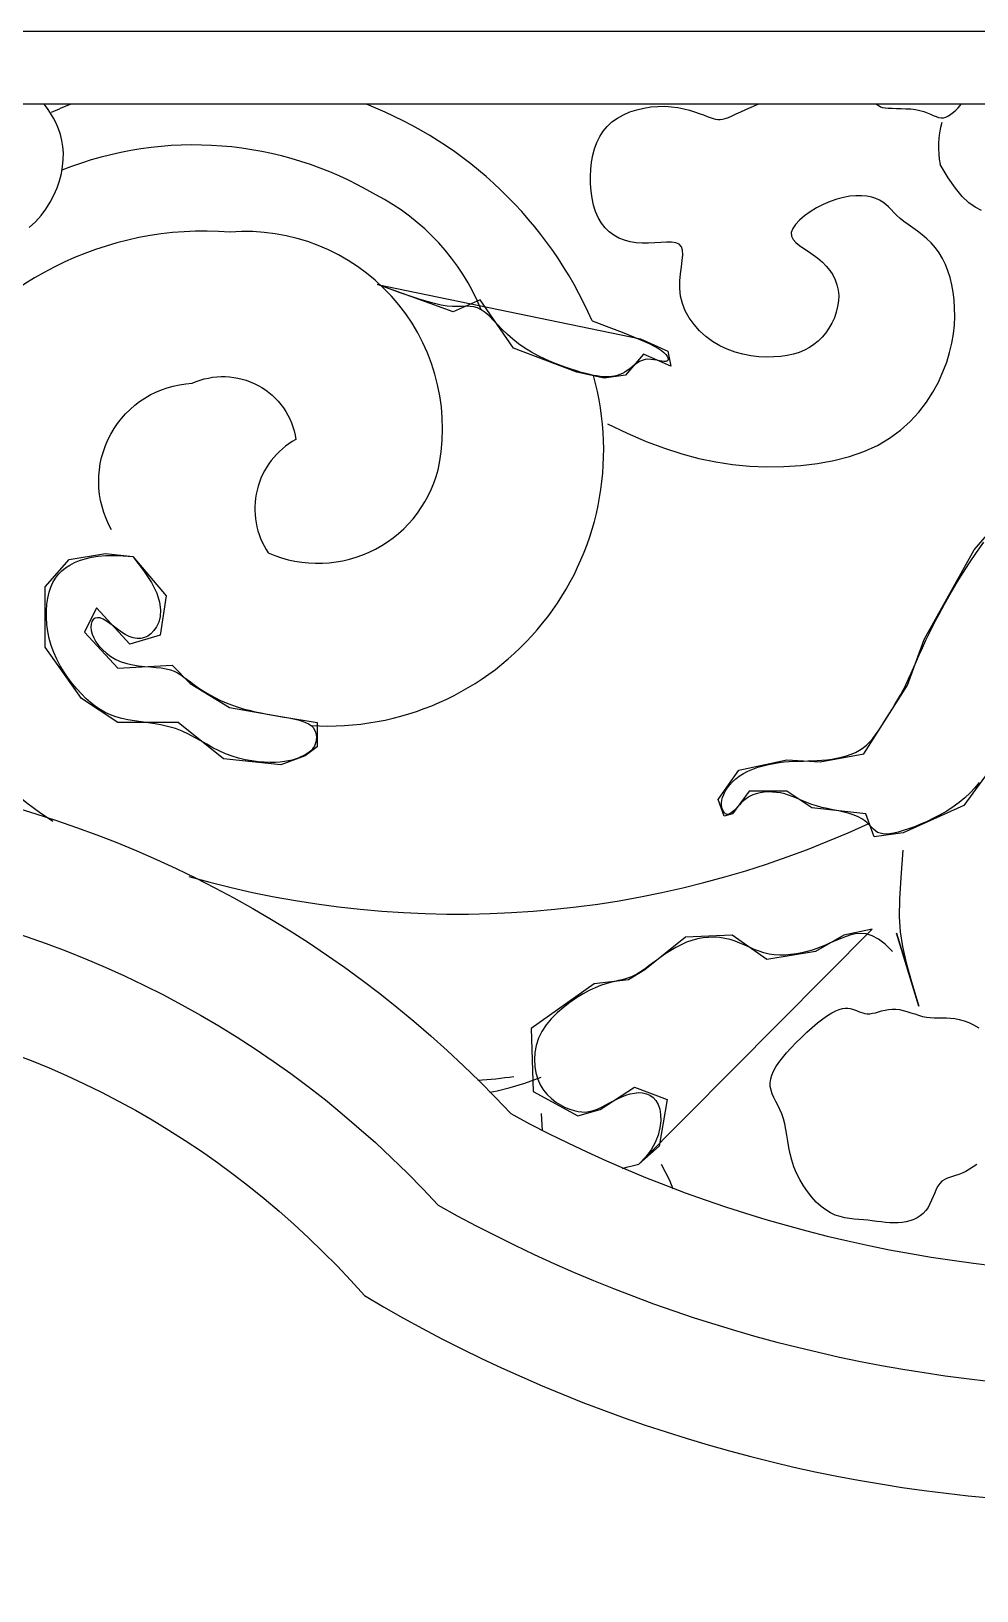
# Model space of a CAD drawing. Header units: metres. Extents: x 9271 to 18101, y 7802 to 23584.
# Drawn here: x 13553.5 to 13684.8, y 20329.6 to 20546.1 of the extents above; entities that cross this region are included whole.
import ezdxf

# ---------------------------------------------------------------- set-up
doc = ezdxf.new("R2010")
doc.units = ezdxf.units.M
for name, color, linetype in [('3', 3, 'Continuous'), ('4', 4, 'Continuous'), ('7', 7, 'Continuous')]:
    doc.layers.add(name, color=color, linetype=linetype)

msp = doc.modelspace()

# ---------------------------------------------------------------- linework, layer by layer
at = {"layer": '3'}
for points in [[(13363.27, 20534.41, -0.03), (13435.77, 20407.1, -0.36), (13610.03, 20383.11, 0.12), (13701.26, 20357.65, 0.06), (13711.01, 20345.59), (13854.99, 20345.59)], [(13381.39, 20535.94, -0.03), (13442.71, 20429.18, -0.33), (13620.08, 20395.83, 0.13), (13710.83, 20373.63, 0.07), (13718.09, 20361.59), (13854.99, 20361.59)], [(13564.71, 20476.86, -0.56), (13575.87, 20497.2, -0.5), (13590.28, 20489.42, 0.44), (13586.45, 20473.65, 0.48), (13610.21, 20486.15, 0.49), (13581.16, 20518.2, 0.28), (13538.36, 20496.48, 0.37), (13556.55, 20436.43, 0.37)], [(13575.42, 20428.76, 0.18), (13669.68, 20436.06)]]:
    msp.add_lwpolyline(points, format="xyb", dxfattribs=at)
for points in [[(13553.28, 20518.85), (13554.14, 20519.63), (13554.91, 20520.48), (13555.59, 20521.38), (13556.19, 20522.33), (13556.7, 20523.32), (13557.13, 20524.32), (13557.48, 20525.33), (13557.74, 20526.33), (13557.91, 20527.31), (13558, 20528.27), (13558.01, 20529.19), (13557.94, 20530.07), (13557.81, 20530.93), (13557.6, 20531.75), (13557.34, 20532.54), (13557.02, 20533.29), (13556.65, 20534.02), (13556.24, 20534.71), (13555.79, 20535.36), (13555.33, 20535.94)], [(13633.5, 20491.59), (13636.26, 20490.27), (13638.88, 20489.14), (13641.4, 20488.18), (13643.83, 20487.4), (13646.2, 20486.77), (13648.54, 20486.28), (13650.87, 20485.94), (13653.22, 20485.72), (13655.59, 20485.62), (13657.98, 20485.65), (13660.35, 20485.8), (13662.67, 20486.08), (13664.92, 20486.49), (13667.08, 20487.05), (13669.1, 20487.74), (13670.97, 20488.58), (13672.66, 20489.57), (13674.18, 20490.69), (13675.53, 20491.91), (13676.72, 20493.21), (13677.76, 20494.57), (13678.66, 20495.97), (13679.42, 20497.38), (13680.06, 20498.78), (13680.58, 20500.15), (13680.99, 20501.49), (13681.3, 20502.79), (13681.51, 20504.06), (13681.64, 20505.29), (13681.69, 20506.49), (13681.68, 20507.65), (13681.6, 20508.77), (13681.47, 20509.85), (13681.28, 20510.88), (13681.04, 20511.87), (13680.75, 20512.82), (13680.4, 20513.71), (13680, 20514.54), (13679.53, 20515.32), (13679.01, 20516.03), (13678.43, 20516.68), (13677.81, 20517.27), (13677.17, 20517.81), (13676.51, 20518.32), (13675.86, 20518.79), (13675.24, 20519.23), (13674.65, 20519.66), (13674.12, 20520.08), (13673.65, 20520.5), (13673.24, 20520.91), (13672.86, 20521.31), (13672.49, 20521.69), (13672.12, 20522.04), (13671.72, 20522.36), (13671.27, 20522.64), (13670.76, 20522.87), (13670.17, 20523.06), (13669.5, 20523.18), (13668.77, 20523.24), (13667.97, 20523.24), (13667.13, 20523.16), (13666.25, 20523.01), (13665.34, 20522.78), (13664.4, 20522.45), (13663.46, 20522.04), (13662.53, 20521.56), (13661.65, 20521.02), (13660.84, 20520.45), (13660.15, 20519.85), (13659.59, 20519.25), (13659.21, 20518.67), (13659.02, 20518.12), (13659.05, 20517.62), (13659.27, 20517.17), (13659.66, 20516.73), (13660.16, 20516.32), (13660.76, 20515.9), (13661.41, 20515.48), (13662.07, 20515.04), (13662.72, 20514.56), (13663.33, 20514.04), (13663.87, 20513.48), (13664.35, 20512.88), (13664.76, 20512.24), (13665.09, 20511.57), (13665.35, 20510.87), (13665.51, 20510.14), (13665.59, 20509.39), (13665.57, 20508.63), (13665.45, 20507.85), (13665.26, 20507.08), (13664.99, 20506.31), (13664.65, 20505.57), (13664.24, 20504.87), (13663.79, 20504.21), (13663.28, 20503.6), (13662.74, 20503.05), (13662.15, 20502.57), (13661.52, 20502.16), (13660.84, 20501.8), (13660.1, 20501.5), (13659.31, 20501.26), (13658.46, 20501.08), (13657.55, 20500.94), (13656.58, 20500.87), (13655.55, 20500.85), (13654.49, 20500.9), (13653.4, 20501.02), (13652.3, 20501.23), (13651.21, 20501.52), (13650.13, 20501.92), (13649.09, 20502.41), (13648.09, 20503.01), (13647.16, 20503.72), (13646.3, 20504.51), (13645.53, 20505.37), (13644.86, 20506.3), (13644.31, 20507.27), (13643.9, 20508.29), (13643.64, 20509.32), (13643.53, 20510.38), (13643.54, 20511.42), (13643.63, 20512.42), (13643.76, 20513.38), (13643.88, 20514.25), (13643.95, 20515.02), (13643.93, 20515.67), (13643.78, 20516.17), (13643.46, 20516.51), (13642.99, 20516.71), (13642.39, 20516.8), (13641.68, 20516.81), (13640.9, 20516.77), (13640.06, 20516.71), (13639.2, 20516.66), (13638.33, 20516.66), (13637.47, 20516.72), (13636.64, 20516.86), (13635.85, 20517.08), (13635.1, 20517.37), (13634.4, 20517.76), (13633.75, 20518.23), (13633.17, 20518.79), (13632.66, 20519.45), (13632.23, 20520.2), (13631.87, 20521.04), (13631.59, 20521.94), (13631.38, 20522.9), (13631.24, 20523.89), (13631.16, 20524.9), (13631.15, 20525.92), (13631.2, 20526.92), (13631.3, 20527.9), (13631.48, 20528.85), (13631.72, 20529.76), (13632.03, 20530.62), (13632.43, 20531.44), (13632.91, 20532.19), (13633.47, 20532.87), (13634.13, 20533.49), (13634.89, 20534.03), (13635.72, 20534.48), (13636.62, 20534.87), (13637.57, 20535.17), (13638.54, 20535.4), (13639.53, 20535.56), (13640.51, 20535.64), (13641.47, 20535.65), (13642.39, 20535.59), (13643.27, 20535.47), (13644.1, 20535.31), (13644.88, 20535.11), (13645.6, 20534.89), (13646.25, 20534.67), (13646.83, 20534.45), (13647.34, 20534.26), (13647.78, 20534.09), (13648.16, 20533.96), (13648.49, 20533.87), (13648.81, 20533.82), (13649.13, 20533.82), (13649.47, 20533.86), (13649.84, 20533.96), (13650.28, 20534.12), (13650.79, 20534.33), (13651.37, 20534.59), (13652.01, 20534.88), (13652.7, 20535.2), (13653.43, 20535.53), (13654.2, 20535.86), (13654.4, 20535.94)], [(13670.84, 20535.94), (13671, 20535.84), (13671.2, 20535.71), (13671.41, 20535.6), (13671.68, 20535.51), (13672.02, 20535.44), (13672.47, 20535.4), (13673, 20535.38), (13673.6, 20535.36), (13674.25, 20535.35), (13674.92, 20535.32), (13675.59, 20535.28), (13676.24, 20535.2), (13676.84, 20535.09), (13677.39, 20534.94), (13677.88, 20534.76), (13678.32, 20534.57), (13678.72, 20534.39), (13679.1, 20534.22), (13679.45, 20534.1), (13679.79, 20534.04), (13680.13, 20534.05), (13680.47, 20534.14), (13680.82, 20534.31), (13681.16, 20534.55), (13681.5, 20534.82), (13681.83, 20535.13), (13682.15, 20535.45), (13682.44, 20535.77), (13682.6, 20535.94)], [(13685.39, 20521.19), (13684.53, 20521.63), (13683.65, 20522.27), (13682.74, 20523.14), (13681.78, 20524.28), (13680.76, 20525.74), (13679.67, 20527.56)], [(13631.38, 20505.87), (13631.38, 20505.87), (13633.68, 20505.01), (13635.57, 20504.28), (13637.11, 20503.67), (13638.32, 20503.16), (13639.28, 20502.73), (13640.01, 20502.37), (13640.57, 20502.05), (13640.99, 20501.75), (13641.33, 20501.47), (13641.59, 20501.2), (13641.77, 20500.95), (13641.88, 20500.72), (13641.91, 20500.53), (13641.87, 20500.38), (13641.76, 20500.27), (13641.59, 20500.22), (13641.35, 20500.22), (13641.05, 20500.26), (13640.71, 20500.33), (13640.34, 20500.41), (13639.94, 20500.48), (13639.53, 20500.53), (13639.12, 20500.54), (13638.72, 20500.5), (13638.34, 20500.38), (13637.97, 20500.21), (13637.62, 20500), (13637.27, 20499.75), (13636.93, 20499.49), (13636.6, 20499.23), (13636.26, 20498.98), (13635.93, 20498.75), (13635.58, 20498.56), (13635.23, 20498.41), (13634.87, 20498.29), (13634.5, 20498.2), (13634.12, 20498.14), (13633.73, 20498.11), (13633.33, 20498.11), (13632.92, 20498.12), (13632.49, 20498.16), (13632.04, 20498.22), (13631.57, 20498.3), (13631.05, 20498.41), (13630.49, 20498.55), (13629.87, 20498.72), (13629.19, 20498.93), (13628.45, 20499.17), (13627.62, 20499.45), (13626.74, 20499.77), (13625.81, 20500.14), (13624.86, 20500.55), (13623.91, 20501), (13622.96, 20501.51), (13622.04, 20502.06), (13621.18, 20502.66), (13620.37, 20503.31), (13619.62, 20503.99), (13618.92, 20504.68), (13618.27, 20505.35), (13617.66, 20505.98), (13617.09, 20506.55), (13616.53, 20507.03), (13616, 20507.41), (13615.48, 20507.66), (13614.96, 20507.81), (13614.44, 20507.88), (13613.89, 20507.9), (13613.31, 20507.88), (13612.68, 20507.87), (13612, 20507.88), (13611.25, 20507.93), (13610.42, 20508.06), (13609.51, 20508.27), (13608.49, 20508.54), (13607.37, 20508.88), (13606.13, 20509.29), (13604.76, 20509.77), (13603.25, 20510.3), (13601.6, 20510.9), (13638.09, 20503.36), (13641.87, 20501.68), (13642.29, 20499.59), (13638.51, 20501.27), (13636, 20498.33), (13633.06, 20497.91), (13629.28, 20498.75), (13620.48, 20502.1), (13615.86, 20508.81), (13612.09, 20507.13), (13606.22, 20509.23), (13601.6, 20510.9)], [(13687.56, 20444.92), (13682.94, 20438.58), (13674.56, 20434.82), (13670.52, 20434.25), (13669.36, 20437.42), (13661.85, 20438.29), (13658.39, 20440.6), (13653.19, 20440.6), (13650.88, 20437.42), (13649.72, 20437.13), (13648.86, 20439.44), (13651.74, 20443.48), (13658.39, 20444.92), (13663.01, 20444.64), (13669.07, 20445.79), (13671.67, 20449.83), (13675.14, 20455.31), (13677.45, 20461.66), (13684.38, 20474.07), (13693.34, 20484.46)], [(13567.65, 20473.15), (13567.65, 20473.15), (13569.15, 20471.23), (13570.24, 20469.55), (13570.96, 20468.09), (13571.36, 20466.83), (13571.51, 20465.74), (13571.45, 20464.83), (13571.25, 20464.05), (13570.94, 20463.41), (13570.57, 20462.87), (13570.17, 20462.44), (13569.73, 20462.12), (13569.26, 20461.9), (13568.76, 20461.79), (13568.24, 20461.77), (13567.71, 20461.86), (13567.16, 20462.05), (13566.61, 20462.33), (13566.06, 20462.68), (13565.51, 20463.07), (13564.98, 20463.47), (13564.46, 20463.86), (13563.98, 20464.2), (13563.52, 20464.46), (13563.11, 20464.63), (13562.74, 20464.67), (13562.42, 20464.6), (13562.16, 20464.41), (13561.97, 20464.14), (13561.85, 20463.79), (13561.81, 20463.37), (13561.85, 20462.9), (13561.99, 20462.4), (13562.22, 20461.86), (13562.54, 20461.31), (13562.95, 20460.77), (13563.44, 20460.24), (13564, 20459.74), (13564.62, 20459.28), (13565.31, 20458.88), (13566.04, 20458.55), (13566.82, 20458.31), (13567.63, 20458.13), (13568.46, 20458), (13569.28, 20457.91), (13570.09, 20457.84), (13570.87, 20457.77), (13571.6, 20457.69), (13572.26, 20457.58), (13572.86, 20457.42), (13573.39, 20457.23), (13573.87, 20457), (13574.32, 20456.73), (13574.75, 20456.43), (13575.18, 20456.11), (13575.63, 20455.77), (13576.11, 20455.41), (13576.63, 20455.04), (13577.19, 20454.66), (13577.8, 20454.28), (13578.44, 20453.9), (13579.12, 20453.53), (13579.83, 20453.18), (13580.58, 20452.85), (13581.35, 20452.55), (13582.15, 20452.28), (13582.97, 20452.03), (13583.8, 20451.82), (13584.63, 20451.62), (13585.46, 20451.45), (13586.28, 20451.29), (13587.08, 20451.15), (13587.85, 20451.01), (13588.6, 20450.88), (13589.3, 20450.76), (13589.96, 20450.62), (13590.57, 20450.48), (13591.13, 20450.32), (13591.62, 20450.14), (13592.04, 20449.93), (13592.4, 20449.69), (13592.67, 20449.41), (13592.88, 20449.1), (13593.02, 20448.76), (13593.1, 20448.42), (13593.12, 20448.07), (13593.11, 20447.73), (13593.05, 20447.4), (13592.96, 20447.1), (13592.84, 20446.83), (13592.69, 20446.59), (13592.52, 20446.37), (13592.33, 20446.17), (13592.1, 20445.99), (13591.86, 20445.81), (13591.58, 20445.65), (13591.28, 20445.5), (13590.95, 20445.34), (13590.59, 20445.19), (13590.19, 20445.04), (13589.75, 20444.91), (13589.26, 20444.79), (13588.71, 20444.7), (13588.11, 20444.63), (13587.43, 20444.59), (13586.69, 20444.58), (13585.89, 20444.61), (13585.04, 20444.67), (13584.16, 20444.79), (13583.25, 20444.95), (13582.33, 20445.17), (13581.42, 20445.44), (13580.51, 20445.77), (13579.63, 20446.17), (13578.77, 20446.61), (13577.92, 20447.09), (13577.08, 20447.57), (13576.23, 20448.05), (13575.37, 20448.5), (13574.49, 20448.92), (13573.59, 20449.27), (13572.66, 20449.54), (13571.71, 20449.76), (13570.74, 20449.93), (13569.77, 20450.07), (13568.82, 20450.2), (13567.88, 20450.33), (13566.98, 20450.48), (13566.11, 20450.66), (13565.3, 20450.9), (13564.53, 20451.19), (13563.8, 20451.53), (13563.11, 20451.93), (13562.44, 20452.38), (13561.79, 20452.89), (13561.15, 20453.46), (13560.52, 20454.09), (13559.89, 20454.77), (13559.27, 20455.51), (13558.68, 20456.29), (13558.11, 20457.12), (13557.58, 20457.99), (13557.1, 20458.9), (13556.68, 20459.83), (13556.33, 20460.79), (13556.05, 20461.77), (13555.85, 20462.75), (13555.72, 20463.73), (13555.66, 20464.7), (13555.67, 20465.64), (13555.74, 20466.54), (13555.86, 20467.4), (13556.05, 20468.19), (13556.28, 20468.92), (13556.57, 20469.57), (13556.92, 20470.16), (13557.32, 20470.7), (13557.78, 20471.17), (13558.31, 20471.6), (13558.89, 20471.98), (13559.54, 20472.31), (13560.26, 20472.61), (13561.04, 20472.86), (13561.91, 20473.06), (13562.86, 20473.2), (13563.91, 20473.29), (13565.05, 20473.31), (13566.29, 20473.27), (13567.65, 20473.15), (13572.26, 20467.7), (13571.43, 20462.26), (13567.23, 20461), (13562.62, 20466.03), (13560.94, 20462.67), (13565.55, 20457.65), (13573.1, 20458.07), (13575.62, 20455.55), (13581.07, 20452.2), (13588.2, 20450.94), (13593.24, 20450.1), (13593.24, 20446.75), (13591.56, 20445.5), (13588.2, 20444.24), (13580.23, 20445.08), (13573.94, 20450.1), (13565.55, 20450.1), (13560.52, 20453.46), (13555.49, 20460.58), (13555.49, 20468.96), (13558.84, 20472.73), (13563.88, 20473.57), (13567.65, 20473.15)], [(13685.08, 20441.77), (13684.48, 20441.05), (13683.82, 20440.34), (13683.1, 20439.66), (13682.31, 20439.01), (13681.47, 20438.4), (13680.59, 20437.83), (13679.68, 20437.3), (13678.76, 20436.82), (13677.85, 20436.38), (13676.95, 20435.99), (13676.09, 20435.65), (13675.29, 20435.35), (13674.54, 20435.11), (13673.86, 20434.91), (13673.25, 20434.77), (13672.69, 20434.68), (13672.19, 20434.64), (13671.74, 20434.66), (13671.35, 20434.74), (13671, 20434.87), (13670.7, 20435.06), (13670.42, 20435.3), (13670.15, 20435.57), (13669.87, 20435.86), (13669.56, 20436.17), (13669.21, 20436.48), (13668.8, 20436.77), (13668.3, 20437.04), (13667.72, 20437.27), (13667.05, 20437.48), (13666.32, 20437.66), (13665.56, 20437.84), (13664.78, 20438), (13664, 20438.17), (13663.24, 20438.34), (13662.53, 20438.53), (13661.87, 20438.74), (13661.27, 20438.96), (13660.7, 20439.19), (13660.17, 20439.42), (13659.65, 20439.65), (13659.14, 20439.86), (13658.63, 20440.05), (13658.1, 20440.21), (13657.54, 20440.34), (13656.97, 20440.42), (13656.39, 20440.47), (13655.81, 20440.48), (13655.24, 20440.45), (13654.69, 20440.37), (13654.16, 20440.24), (13653.67, 20440.07), (13653.22, 20439.85), (13652.82, 20439.59), (13652.45, 20439.3), (13652.12, 20439), (13651.82, 20438.7), (13651.54, 20438.41), (13651.3, 20438.14), (13651.07, 20437.9), (13650.86, 20437.71), (13650.67, 20437.56), (13650.49, 20437.45), (13650.33, 20437.39), (13650.18, 20437.37), (13650.03, 20437.4), (13649.9, 20437.46), (13649.77, 20437.57), (13649.65, 20437.71), (13649.54, 20437.9), (13649.44, 20438.12), (13649.37, 20438.38), (13649.34, 20438.67), (13649.34, 20438.99), (13649.38, 20439.35), (13649.48, 20439.73), (13649.64, 20440.14), (13649.85, 20440.57), (13650.12, 20441), (13650.46, 20441.44), (13650.85, 20441.88), (13651.3, 20442.29), (13651.8, 20442.69), (13652.37, 20443.05), (13652.99, 20443.37), (13653.66, 20443.65), (13654.37, 20443.9), (13655.1, 20444.11), (13655.85, 20444.29), (13656.59, 20444.43), (13657.33, 20444.55), (13658.05, 20444.64), (13658.74, 20444.7), (13659.4, 20444.73), (13660.05, 20444.76), (13660.69, 20444.77), (13661.32, 20444.79), (13661.95, 20444.8), (13662.59, 20444.83), (13663.25, 20444.88), (13663.93, 20444.94), (13664.62, 20445.03), (13665.31, 20445.15), (13666, 20445.3), (13666.67, 20445.49), (13667.32, 20445.71), (13667.93, 20445.97), (13668.5, 20446.27), (13669.01, 20446.62), (13669.48, 20447.01), (13669.92, 20447.43), (13670.32, 20447.9), (13670.7, 20448.4), (13671.08, 20448.93), (13671.45, 20449.49), (13671.82, 20450.07), (13672.2, 20450.68), (13672.6, 20451.3), (13673, 20451.95), (13673.4, 20452.62), (13673.8, 20453.3), (13674.2, 20454.01), (13674.58, 20454.72), (13674.95, 20455.46), (13675.3, 20456.2), (13675.65, 20456.98), (13676, 20457.78), (13676.37, 20458.63), (13676.76, 20459.53), (13677.2, 20460.5), (13677.68, 20461.54), (13678.22, 20462.67), (13678.83, 20463.89), (13679.52, 20465.18), (13680.26, 20466.54), (13681.06, 20467.95), (13681.91, 20469.39), (13682.81, 20470.84), (13683.74, 20472.29), (13684.72, 20473.73), (13685.73, 20475.14)], [(13674.48, 20432.42), (13674.48, 20432.42), (13674.2, 20428.59), (13674.04, 20425.59), (13674, 20423.16), (13674.12, 20421.05), (13674.43, 20419.01), (13674.95, 20416.78), (13675.71, 20414.11), (13676.73, 20410.74), (13673.63, 20420.88), (13676.73, 20410.74)], [(13673.07, 20418.34), (13673.07, 20418.34), (13672.05, 20419.35), (13671.1, 20420.06), (13670.23, 20420.52), (13669.41, 20420.77), (13668.65, 20420.84), (13667.94, 20420.79), (13667.27, 20420.64), (13666.63, 20420.43), (13666.03, 20420.2), (13665.45, 20419.97), (13664.88, 20419.72), (13664.32, 20419.47), (13663.74, 20419.22), (13663.15, 20418.98), (13662.54, 20418.75), (13661.89, 20418.53), (13661.2, 20418.33), (13660.48, 20418.15), (13659.73, 20418.01), (13658.96, 20417.9), (13658.19, 20417.83), (13657.42, 20417.82), (13656.66, 20417.86), (13655.93, 20417.97), (13655.22, 20418.14), (13654.54, 20418.37), (13653.87, 20418.63), (13653.21, 20418.92), (13652.55, 20419.22), (13651.89, 20419.5), (13651.22, 20419.77), (13650.53, 20419.98), (13649.81, 20420.15), (13649.07, 20420.26), (13648.32, 20420.3), (13647.55, 20420.29), (13646.78, 20420.21), (13646, 20420.08), (13645.23, 20419.88), (13644.47, 20419.61), (13643.72, 20419.28), (13642.99, 20418.9), (13642.28, 20418.48), (13641.6, 20418.04), (13640.95, 20417.59), (13640.34, 20417.14), (13639.78, 20416.72), (13639.26, 20416.33), (13638.79, 20415.98), (13638.36, 20415.68), (13637.96, 20415.42), (13637.58, 20415.19), (13637.21, 20414.99), (13636.83, 20414.82), (13636.44, 20414.67), (13636.02, 20414.54), (13635.56, 20414.42), (13635.05, 20414.31), (13634.51, 20414.18), (13633.91, 20414.02), (13633.26, 20413.83), (13632.56, 20413.59), (13631.81, 20413.28), (13630.99, 20412.9), (13630.12, 20412.44), (13629.21, 20411.89), (13628.29, 20411.27), (13627.39, 20410.57), (13626.52, 20409.82), (13625.72, 20409), (13625.01, 20408.14), (13624.42, 20407.22), (13623.96, 20406.28), (13623.63, 20405.3), (13623.44, 20404.32), (13623.37, 20403.34), (13623.41, 20402.39), (13623.57, 20401.47), (13623.83, 20400.61), (13624.18, 20399.81), (13624.63, 20399.1), (13625.15, 20398.46), (13625.73, 20397.91), (13626.35, 20397.43), (13627, 20397.03), (13627.64, 20396.7), (13628.28, 20396.44), (13628.88, 20396.25), (13629.44, 20396.12), (13629.96, 20396.06), (13630.45, 20396.05), (13630.92, 20396.1), (13631.37, 20396.2), (13631.83, 20396.35), (13632.3, 20396.54), (13632.78, 20396.76), (13633.28, 20397.03), (13633.81, 20397.31), (13634.36, 20397.6), (13634.92, 20397.88), (13635.49, 20398.15), (13636.07, 20398.38), (13636.65, 20398.56), (13637.24, 20398.69), (13637.81, 20398.74), (13638.38, 20398.71), (13638.91, 20398.59), (13639.4, 20398.37), (13639.85, 20398.06), (13640.23, 20397.64), (13640.54, 20397.11), (13640.76, 20396.46), (13640.88, 20395.69), (13640.9, 20394.82), (13640.79, 20393.87), (13640.54, 20392.86), (13640.13, 20391.83), (13639.56, 20390.79), (13638.8, 20389.77), (13637.85, 20388.79), (13670.25, 20421.44), (13666.31, 20420.59), (13662.36, 20418.34), (13655.6, 20417.22), (13650.81, 20420.59), (13644.33, 20420.31), (13638.69, 20415.81), (13636.44, 20414.4), (13631.65, 20413.84), (13622.92, 20407.65), (13623.2, 20398.92), (13629.4, 20395.54), (13632.49, 20396.39), (13637.28, 20399.48), (13641.79, 20397.8), (13640.67, 20391.32), (13637.85, 20388.79)], [(13684.77, 20388.78), (13684.24, 20388.42), (13683.73, 20388.1), (13683.22, 20387.81), (13682.73, 20387.58), (13682.26, 20387.39), (13681.81, 20387.24), (13681.37, 20387.11), (13680.96, 20386.98), (13680.57, 20386.83), (13680.22, 20386.65), (13679.89, 20386.43), (13679.61, 20386.13), (13679.35, 20385.77), (13679.12, 20385.33), (13678.91, 20384.85), (13678.7, 20384.34), (13678.49, 20383.82), (13678.25, 20383.31), (13677.99, 20382.82), (13677.68, 20382.37), (13677.32, 20381.98), (13676.92, 20381.64), (13676.48, 20381.36), (13676, 20381.14), (13675.48, 20380.96), (13674.95, 20380.82), (13674.4, 20380.73), (13673.83, 20380.68), (13673.25, 20380.67), (13672.67, 20380.69), (13672.08, 20380.73), (13671.48, 20380.79), (13670.88, 20380.87), (13670.26, 20380.94), (13669.64, 20381.02), (13669.02, 20381.08), (13668.38, 20381.14), (13667.74, 20381.2), (13667.09, 20381.27), (13666.44, 20381.38), (13665.78, 20381.53), (13665.12, 20381.75), (13664.46, 20382.05), (13663.8, 20382.45), (13663.14, 20382.95), (13662.49, 20383.56), (13661.86, 20384.24), (13661.26, 20385), (13660.71, 20385.82), (13660.2, 20386.67), (13659.76, 20387.56), (13659.39, 20388.46), (13659.1, 20389.36), (13658.87, 20390.25), (13658.69, 20391.13), (13658.55, 20391.99), (13658.42, 20392.83), (13658.28, 20393.63), (13658.13, 20394.39), (13657.94, 20395.11), (13657.71, 20395.78), (13657.44, 20396.4), (13657.16, 20396.98), (13656.87, 20397.53), (13656.61, 20398.07), (13656.38, 20398.58), (13656.2, 20399.09), (13656.1, 20399.6), (13656.08, 20400.11), (13656.16, 20400.64), (13656.32, 20401.18), (13656.56, 20401.74), (13656.89, 20402.33), (13657.29, 20402.93), (13657.78, 20403.57), (13658.35, 20404.25), (13658.98, 20404.95), (13659.68, 20405.68), (13660.41, 20406.41), (13661.16, 20407.12), (13661.92, 20407.8), (13662.67, 20408.43), (13663.38, 20408.99), (13664.04, 20409.46), (13664.64, 20409.83), (13665.18, 20410.1), (13665.66, 20410.29), (13666.1, 20410.41), (13666.49, 20410.46), (13666.85, 20410.46), (13667.18, 20410.42), (13667.49, 20410.34), (13667.79, 20410.24), (13668.07, 20410.13), (13668.35, 20410.01), (13668.63, 20409.9), (13668.93, 20409.8), (13669.23, 20409.73), (13669.55, 20409.69), (13669.9, 20409.7), (13670.27, 20409.75), (13670.68, 20409.84), (13671.1, 20409.96), (13671.55, 20410.08), (13672.02, 20410.19), (13672.5, 20410.28), (13673, 20410.34), (13673.51, 20410.34), (13674.02, 20410.28), (13674.55, 20410.16), (13675.07, 20410.01), (13675.6, 20409.84), (13676.14, 20409.66), (13676.68, 20409.48), (13677.22, 20409.33), (13677.76, 20409.22), (13678.3, 20409.15), (13678.85, 20409.12), (13679.4, 20409.11), (13679.96, 20409.12), (13680.53, 20409.11), (13681.11, 20409.08), (13681.71, 20409.01), (13682.33, 20408.9), (13682.98, 20408.71), (13683.64, 20408.46), (13684.32, 20408.13), (13685.03, 20407.72)], [(13617.2, 20398.82), (13618.2, 20399.01), (13619.99, 20399.44), (13622.03, 20400.06), (13624.32, 20400.89)], [(13624.32, 20395.83), (13624.45, 20393.5)], [(13635.59, 20388.23), (13636.17, 20388.39), (13636.95, 20388.58), (13637.85, 20388.79)], [(13640.95, 20388.79), (13642.1, 20386.61), (13642.6, 20385.38)]]:
    msp.add_lwpolyline(points, dxfattribs=at)
for centre, radius, start, end in [((13579.56, 20483.23), 56.55, 111.25, 114.28), ((13579.56, 20483.23), 56.55, 23.6, 68.75), ((13692.42, 20530), 12.98, 164.78, 190.81), ((13576.1, 20480.81), 49.48, 59.32, 111.68), ((13587.01, 20495.49), 31.35, 22.35, 62.78), ((13594.68, 20487.93), 38.31, 266.58, 15.7), ((13561.42, 20475.02), 0, 270, 95.53), ((13612.7, 20453.05), 52.64, 273.06, 278.54)]:
    msp.add_arc(centre, radius, start, end, dxfattribs=at)
at = {"layer": '4'}
msp.add_line((11360.57, 20546.08), (14069.37, 20546.08), dxfattribs=at)
at = {"layer": '7'}
msp.add_lwpolyline([(13422.15, 20398.52, 0.45), (13442.95, 20392.7, -0.37), (13599.78, 20370.56, 0.12), (13692.76, 20342.03, 0.05), (13704.84, 20329.59), (13840.59, 20329.59, 0.41), (13854.99, 20343.99), (13854.99, 20521.54, 0.41), (13840.59, 20535.94), (13369.74, 20535.94, 0.59), (13357.62, 20513.76, -0.03)], format="xyb", close=True, dxfattribs=at)

doc.saveas('drawing.dxf')
